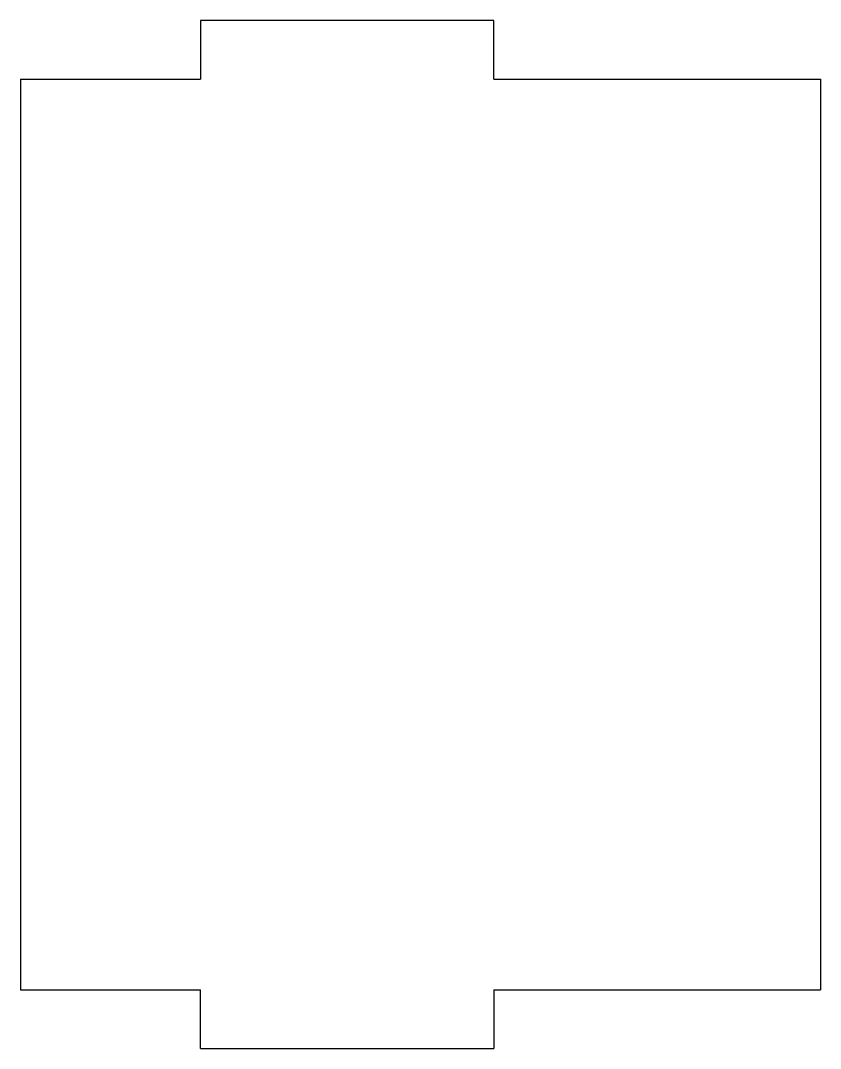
# Model space of a CAD drawing. Header units: millimetres. Extents: x -27.2 to 27.2, y -35 to 35.
import ezdxf

# ---------------------------------------------------------------- set-up
doc = ezdxf.new("R2010")
doc.units = ezdxf.units.MM

msp = doc.modelspace()

# ---------------------------------------------------------------- linework, layer by layer
at = {"color": 7, "linetype": 'Continuous', "lineweight": 25}
for p, q in [((-15, 35), (-15, 31)), ((5, 35), (-15, 35)), ((5, 31), (5, 35)), ((-27.25, 31), (-27.25, -31)), ((-27.25, 31), (-15, 31)), ((5, 31), (27.25, 31)), ((27.25, 31), (27.25, -31)), ((-27.25, -31), (-15, -31)), ((-15, -35), (-15, -31)), ((5, -31), (27.25, -31)), ((5, -31), (5, -35)), ((-15, -35), (5, -35))]:
    msp.add_line(p, q, dxfattribs=at)

doc.saveas('drawing.dxf')
